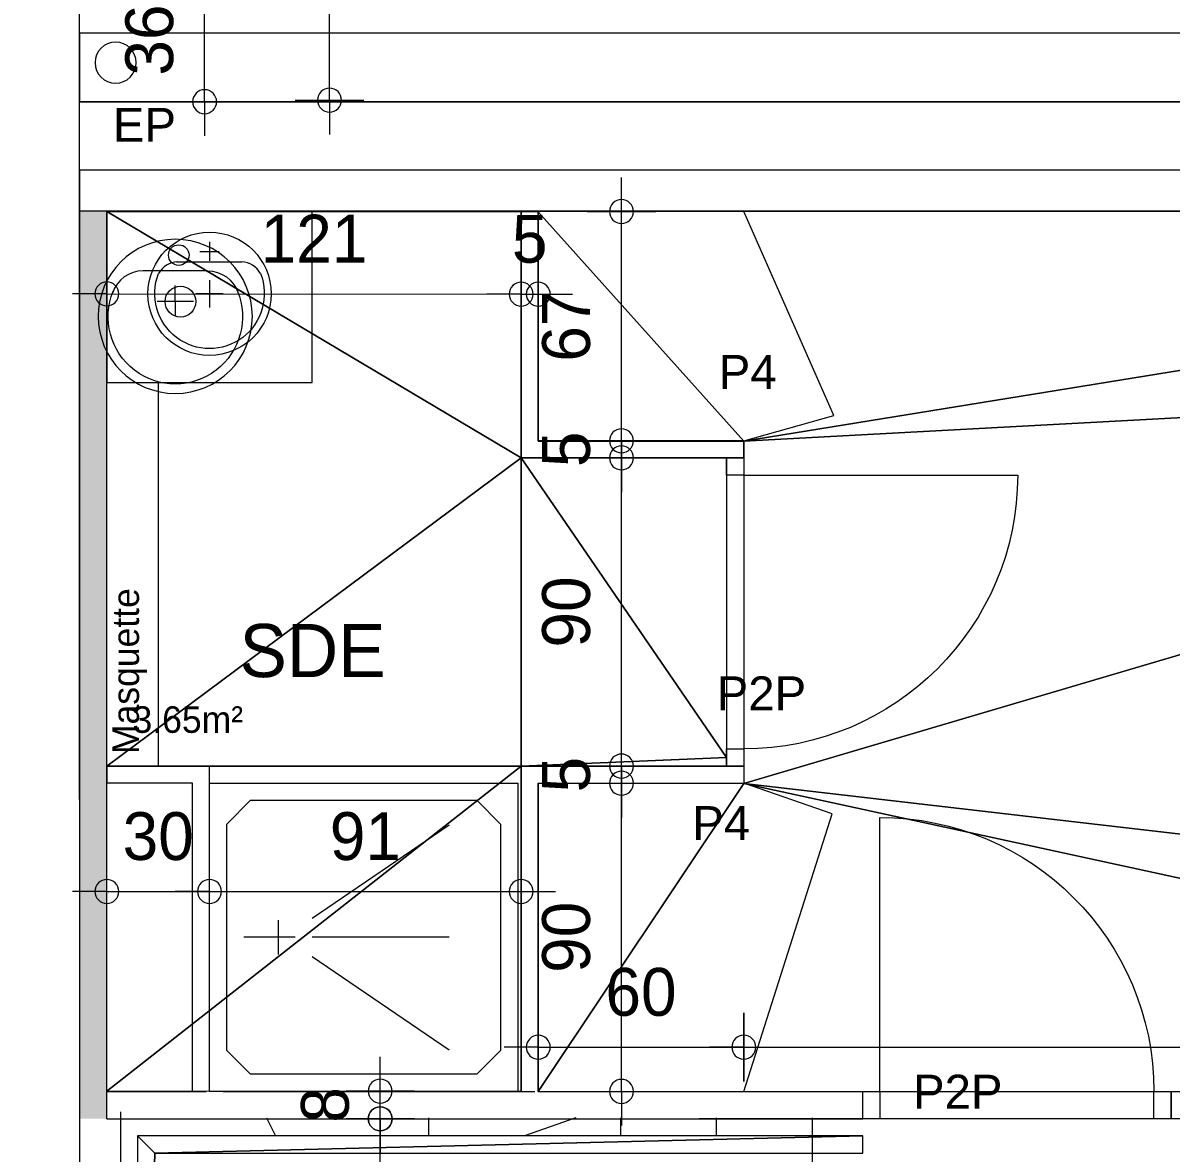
# Model space of a CAD drawing. Header units: metres. Extents: x -30.4 to 29.6, y -50.6 to 0.4.
# Drawn here: x 20.689 to 24.042, y -25.541 to -22.241 of the extents above; entities that cross this region are included whole.
import ezdxf
from ezdxf.enums import TextEntityAlignment as Align
from ezdxf.lldxf.tags import DXFTag

# ---------------------------------------------------------------- set-up
doc = ezdxf.new("R2010")
doc.units = ezdxf.units.M
doc.header["$MEASUREMENT"] = 0
for name, color, linetype in [('Calque commun', 7, 'Continuous'), ('Calque2', 7, 'Continuous'), ('Calque5', 7, 'Continuous'), ('Calque90', 7, 'Continuous'), ('Textes', 7, 'Continuous')]:
    doc.layers.add(name, color=color, linetype=linetype)
doc.styles.add('Arial4', font='arial.ttf', dxfattribs={"height": 0.098961})
doc.styles.add('Century Gothic', font='GOTHIC.TTF', dxfattribs={"height": 0.139636})
doc.styles.add('Century Gothic15', font='GOTHIC.TTF', dxfattribs={"height": 0.155151})
doc.styles.add('Century Gothic7', font='GOTHIC.TTF', dxfattribs={"height": 0.077575})
tags = doc.linetypes.add('HIDDEN2', pattern=[0.1875, 0.125, -0.0625]).pattern_tags.tags
tags[6:7] = [DXFTag(74, 4), DXFTag(75, 0), DXFTag(340, '0'), DXFTag(46, 1.0), DXFTag(50, 0.0), DXFTag(44, 0.0), DXFTag(45, 0.0)]
tags[4:5] = [DXFTag(74, 4), DXFTag(75, 0), DXFTag(340, '0'), DXFTag(46, 1.0), DXFTag(50, 0.0), DXFTag(44, 0.0), DXFTag(45, 0.0)]

# ---------------------------------------------------------------- blocks, each defined once
blk = doc.blocks.new('Block18106')
at = {"layer": 'Calque commun', "color": 7, "linetype": 'Continuous', "lineweight": 18}
blk.add_line((27.254, -22.4706), (20.854, -22.4706), dxfattribs=at)
at = {"layer": 'Calque commun', "color": 7, "linetype": 'Continuous', "lineweight": 9}
for p, q in [((20.854, -22.7907), (20.854, -22.4706)), ((27.054, -22.6706), (20.854, -22.6706)), ((26.934, -22.7907), (20.854, -22.7907))]:
    blk.add_line(p, q, dxfattribs=at)
blk = doc.blocks.new('Block18107')
at = {"layer": 'Calque commun', "color": 7, "linetype": 'Continuous', "lineweight": 18}
blk.add_line((20.654, -25.4207), (20.654, -31.4506), dxfattribs=at)
at = {"layer": 'Calque commun', "color": 7, "linetype": 'Continuous', "lineweight": 9}
for p, q in [((20.854, -25.4207), (20.854, -31.2507)), ((20.974, -25.4207), (20.974, -31.1306))]:
    blk.add_line(p, q, dxfattribs=at)
blk = doc.blocks.new('Block35143')
at = {"layer": 'Calque commun', "color": 7, "linetype": 'Continuous', "lineweight": 18}
for p, q in [((20.854, -21.5106), (20.854, -20.6106)), ((20.854, -24.5081), (20.854, -22.1106))]:
    blk.add_line(p, q, dxfattribs=at)
at = {"layer": 'Calque commun', "color": 7, "linetype": 'Continuous', "lineweight": 9}
for p, q in [((20.654, -21.5106), (20.654, -20.8106)), ((20.534, -21.5106), (20.534, -20.9307)), ((20.534, -24.5081), (20.534, -22.1106)), ((20.654, -24.5081), (20.654, -22.1106))]:
    blk.add_line(p, q, dxfattribs=at)
blk = doc.blocks.new('new151')
at = {"layer": 'Calque commun', "color": 5, "linetype": 'Continuous', "lineweight": 9}
blk.add_arc((0, 0), 0.5, 0, 359.9994, dxfattribs=at)
blk = doc.blocks.new('new152')
at = {"layer": 'Calque commun', "color": 5, "linetype": 'Continuous', "lineweight": 9}
blk.add_arc((0, 0), 0.5, 0, 359.9994, dxfattribs=at)
blk = doc.blocks.new('DimLine35688')
at = {"layer": 'Calque commun', "color": 5, "linetype": 'Continuous', "lineweight": 9}
for p, q in [((21.5845, -20.6106), (21.5845, -20.5106)), ((21.4845, -20.6106), (21.6845, -20.6106)), ((21.5845, -22.466), (21.5845, -20.6106)), ((21.4845, -22.466), (21.6845, -22.466)), ((21.5845, -22.466), (21.5845, -22.566))]:
    blk.add_line(p, q, dxfattribs=at)
at = {"layer": 'Calque commun', "color": 5, "linetype": 'Continuous', "lineweight": 9, "xscale": 0.07000000029802322, "yscale": 0.07000000029802322, "zscale": 0.07000000029802322, "rotation": 90}
for name, p in [('new152', (21.5845, -20.6106)), ('new151', (21.5845, -22.466))]:
    blk.add_blockref(name, p, dxfattribs=at)
at = {"layer": 'Calque commun', "color": 5, "linetype": 'Continuous', "lineweight": 9, "style": 'Century Gothic'}
blk.add_text('186', height=0.13964, rotation=90, dxfattribs=at).set_placement((21.5345, -21.5383), align=Align.BOTTOM_CENTER)
blk = doc.blocks.new('new243')
at = {"layer": 'Calque commun', "color": 5, "linetype": 'Continuous', "lineweight": 9}
blk.add_arc((0, 0), 0.5, 0, 359.9994, dxfattribs=at)
blk = doc.blocks.new('new244')
at = {"layer": 'Calque commun', "color": 5, "linetype": 'Continuous', "lineweight": 9}
blk.add_arc((0, 0), 0.5, 0, 359.9994, dxfattribs=at)
blk = doc.blocks.new('DimLine38795')
at = {"layer": 'Calque commun', "color": 5, "linetype": 'Continuous', "lineweight": 9}
for p, q in [((21.2196, -22.1106), (21.2196, -22.0106)), ((21.1196, -22.1106), (21.3196, -22.1106)), ((21.2196, -22.4706), (21.2196, -22.1106)), ((21.1196, -22.4706), (21.3196, -22.4706)), ((21.2196, -22.4706), (21.2196, -22.5707))]:
    blk.add_line(p, q, dxfattribs=at)
at = {"layer": 'Calque commun', "color": 5, "linetype": 'Continuous', "lineweight": 9, "xscale": 0.07000000029802322, "yscale": 0.07000000029802322, "zscale": 0.07000000029802322, "rotation": 90}
for name, p in [('new244', (21.2196, -22.1106)), ('new243', (21.2196, -22.4706))]:
    blk.add_blockref(name, p, dxfattribs=at)
at = {"layer": 'Calque commun', "color": 5, "linetype": 'Continuous', "lineweight": 9, "style": 'Century Gothic'}
blk.add_text('36', height=0.13964, rotation=90, dxfattribs=at).set_placement((21.1696, -22.2906), align=Align.BOTTOM_CENTER)
blk = doc.blocks.new('@PRES_1_$$_1-103')
at = {"layer": 'Calque commun', "color": 5, "linetype": 'Continuous', "lineweight": 9}
blk.add_line((0.05, 0.05), (0.05, 0.85), dxfattribs=at)
at = {"layer": 'Calque commun', "color": 5, "linetype": 'Continuous', "lineweight": 9, "extrusion": (0, 0, -1)}
blk.add_arc((-0.05, 0.05), 0.8, 90, 180, dxfattribs=at)
at = {"layer": 'Calque commun', "color": 5, "linetype": 'Continuous', "lineweight": 9}
mesh = blk.add_polyface(dxfattribs=at)
corners = [(0, 0), (0, 0.05), (0.05, 0.05), (0.05, 0)]
mesh.append_faces([[corners[k] for k in face] for face in [(0, 1, 2, 3)]], dxfattribs={"color": 5})
mesh = blk.add_polyface(dxfattribs=at)
corners = [(0.85, 0), (0.85, 0.05), (0.9, 0.05), (0.9, 0)]
mesh.append_faces([[corners[k] for k in face] for face in [(0, 1, 2, 3)]], dxfattribs={"color": 5})
blk = doc.blocks.new('@PRES_1_$$_1-104')
at = {"layer": 'Calque commun', "color": 0, "linetype": 'ByBlock', "lineweight": -2}
blk.add_line((0, 0), (0, 0.05), dxfattribs=at)
blk = doc.blocks.new('@PRES_1_$$_1-105')
at = {"layer": 'Calque commun', "color": 0, "linetype": 'ByBlock', "lineweight": -2}
blk.add_line((0, 0), (0, 0.05), dxfattribs=at)
blk = doc.blocks.new('INTER_2D_COMB35')
at = {"layer": 'Calque commun', "color": 0, "linetype": 'ByBlock', "lineweight": -2}
blk.add_blockref('@PRES_1_$$_1-103', (0, 0), dxfattribs=at)
at = {"layer": 'Calque commun', "color": 15, "linetype": 'Continuous', "lineweight": 18}
blk.add_blockref('@PRES_1_$$_1-104', (0, 0), dxfattribs=at)
at = {"layer": 'Calque commun', "color": 15, "linetype": 'Continuous', "lineweight": 18, "extrusion": (0, 0, -1), "xscale": -1, "yscale": -1, "zscale": -1, "rotation": -180}
blk.add_blockref('@PRES_1_$$_1-105', (-0.9, 0), dxfattribs=at)
blk = doc.blocks.new('PLACED_COMB35')
at = {"layer": 'Calque commun', "color": 0, "linetype": 'ByBlock', "lineweight": -2}
blk.add_blockref('INTER_2D_COMB35', (0, 0), dxfattribs=at)
blk = doc.blocks.new('xmodule1pcentniv1 13-11')
at = {"layer": 'Calque commun', "color": 5, "linetype": 'Continuous', "lineweight": 9}
blk.add_arc((0, 0), 0.5, 0, 359.9994, dxfattribs=at)
blk = doc.blocks.new('xmodule1pcentniv1 13-12')
at = {"layer": 'Calque commun', "color": 5, "linetype": 'Continuous', "lineweight": 9}
blk.add_arc((0, 0), 0.5, 0, 359.9994, dxfattribs=at)
blk = doc.blocks.new('DimLine54947-2')
at = {"layer": 'Calque commun', "color": 5, "linetype": 'Continuous', "lineweight": 9}
for p, q in [((37.9697, -20.396), (37.9697, -20.296)), ((38.0697, -20.396), (37.8697, -20.396)), ((37.9697, -20.4767), (37.9697, -20.396)), ((38.0697, -20.4767), (37.8697, -20.4767)), ((37.9697, -20.4767), (37.9697, -20.5767))]:
    blk.add_line(p, q, dxfattribs=at)
at = {"layer": 'Calque commun', "color": 5, "linetype": 'Continuous', "lineweight": 9, "xscale": 0.07000000029802322, "yscale": 0.07000000029802322, "zscale": 0.07000000029802322, "rotation": 90}
for name, p in [('xmodule1pcentniv1 13-12', (37.9697, -20.396)), ('xmodule1pcentniv1 13-11', (37.9697, -20.4767))]:
    blk.add_blockref(name, p, dxfattribs=at)
at = {"layer": 'Calque commun', "color": 5, "linetype": 'Continuous', "lineweight": 9, "style": 'Century Gothic'}
blk.add_text('8', height=0.1396, rotation=90, dxfattribs=at).set_placement((37.9197, -20.4363), align=Align.BOTTOM_CENTER)
blk = doc.blocks.new('xmodule1pcentniv1 13-43')
at = {"layer": 'Calque commun', "color": 5, "linetype": 'Continuous', "lineweight": 9}
blk.add_arc((0, 0), 0.5, 0, 359.9994, dxfattribs=at)
blk = doc.blocks.new('xmodule1pcentniv1 13-44')
at = {"layer": 'Calque commun', "color": 5, "linetype": 'Continuous', "lineweight": 9}
blk.add_arc((0, 0), 0.5, 0, 359.9994, dxfattribs=at)
blk = doc.blocks.new('DimLine55107-2')
at = {"layer": 'Calque commun', "color": 5, "linetype": 'Continuous', "lineweight": 9}
for p, q in [((38.674, -19.4967), (38.674, -19.3967)), ((38.574, -19.4967), (38.774, -19.4967)), ((38.674, -20.3967), (38.674, -19.4967)), ((38.574, -20.3967), (38.774, -20.3967)), ((38.674, -20.3967), (38.674, -20.4967))]:
    blk.add_line(p, q, dxfattribs=at)
at = {"layer": 'Calque commun', "color": 5, "linetype": 'Continuous', "lineweight": 9, "xscale": 0.07000000029802322, "yscale": 0.07000000029802322, "zscale": 0.07000000029802322, "rotation": 90}
for name, p in [('xmodule1pcentniv1 13-44', (38.674, -19.4967)), ('xmodule1pcentniv1 13-43', (38.674, -20.3967))]:
    blk.add_blockref(name, p, dxfattribs=at)
at = {"layer": 'Calque commun', "color": 5, "linetype": 'Continuous', "lineweight": 9, "style": 'Century Gothic'}
blk.add_text('90', height=0.13964, rotation=90, dxfattribs=at).set_placement((38.624, -19.9467), align=Align.BOTTOM_CENTER)
blk = doc.blocks.new('xmodule1pcentniv1 13-45')
at = {"layer": 'Calque commun', "color": 5, "linetype": 'Continuous', "lineweight": 9}
blk.add_arc((0, 0), 0.5, 0, 359.9994, dxfattribs=at)
blk = doc.blocks.new('xmodule1pcentniv1 13-46')
at = {"layer": 'Calque commun', "color": 5, "linetype": 'Continuous', "lineweight": 9}
blk.add_arc((0, 0), 0.5, 0, 359.9994, dxfattribs=at)
blk = doc.blocks.new('DimLine55115-2')
at = {"layer": 'Calque commun', "color": 5, "linetype": 'Continuous', "lineweight": 9}
for p, q in [((38.674, -19.4467), (38.674, -19.3467)), ((38.574, -19.4467), (38.774, -19.4467)), ((38.674, -19.4967), (38.674, -19.4467)), ((38.574, -19.4967), (38.774, -19.4967)), ((38.674, -19.4967), (38.674, -19.5967))]:
    blk.add_line(p, q, dxfattribs=at)
at = {"layer": 'Calque commun', "color": 5, "linetype": 'Continuous', "lineweight": 9, "xscale": 0.07000000029802322, "yscale": 0.07000000029802322, "zscale": 0.07000000029802322, "rotation": 90}
for name, p in [('xmodule1pcentniv1 13-46', (38.674, -19.4467)), ('xmodule1pcentniv1 13-45', (38.674, -19.4967))]:
    blk.add_blockref(name, p, dxfattribs=at)
at = {"layer": 'Calque commun', "color": 5, "linetype": 'Continuous', "lineweight": 9, "style": 'Century Gothic'}
blk.add_text('5', height=0.1396, rotation=90, dxfattribs=at).set_placement((38.624, -19.4717), align=Align.BOTTOM_CENTER)
blk = doc.blocks.new('xmodule1pcentniv1 13-47')
at = {"layer": 'Calque commun', "color": 5, "linetype": 'Continuous', "lineweight": 9}
blk.add_arc((0, 0), 0.5, 0, 359.9994, dxfattribs=at)
blk = doc.blocks.new('xmodule1pcentniv1 13-48')
at = {"layer": 'Calque commun', "color": 5, "linetype": 'Continuous', "lineweight": 9}
blk.add_arc((0, 0), 0.5, 0, 359.9994, dxfattribs=at)
blk = doc.blocks.new('DimLine55123-2')
at = {"layer": 'Calque commun', "color": 5, "linetype": 'Continuous', "lineweight": 9}
for p, q in [((38.674, -18.5467), (38.674, -18.4467)), ((38.574, -18.5467), (38.774, -18.5467)), ((38.674, -19.4467), (38.674, -18.5467)), ((38.574, -19.4467), (38.774, -19.4467)), ((38.674, -19.4467), (38.674, -19.5467))]:
    blk.add_line(p, q, dxfattribs=at)
at = {"layer": 'Calque commun', "color": 5, "linetype": 'Continuous', "lineweight": 9, "xscale": 0.07000000029802322, "yscale": 0.07000000029802322, "zscale": 0.07000000029802322, "rotation": 90}
for name, p in [('xmodule1pcentniv1 13-48', (38.674, -18.5467)), ('xmodule1pcentniv1 13-47', (38.674, -19.4467))]:
    blk.add_blockref(name, p, dxfattribs=at)
at = {"layer": 'Calque commun', "color": 5, "linetype": 'Continuous', "lineweight": 9, "style": 'Century Gothic'}
blk.add_text('90', height=0.13964, rotation=90, dxfattribs=at).set_placement((38.624, -18.9967), align=Align.BOTTOM_CENTER)
blk = doc.blocks.new('xmodule1pcentniv1 13-49')
at = {"layer": 'Calque commun', "color": 5, "linetype": 'Continuous', "lineweight": 9}
blk.add_arc((0, 0), 0.5, 0, 359.9994, dxfattribs=at)
blk = doc.blocks.new('xmodule1pcentniv1 13-50')
at = {"layer": 'Calque commun', "color": 5, "linetype": 'Continuous', "lineweight": 9}
blk.add_arc((0, 0), 0.5, 0, 359.9994, dxfattribs=at)
blk = doc.blocks.new('DimLine55131-2')
at = {"layer": 'Calque commun', "color": 5, "linetype": 'Continuous', "lineweight": 9}
for p, q in [((38.674, -18.4967), (38.674, -18.3967)), ((38.574, -18.4967), (38.774, -18.4967)), ((38.674, -18.5467), (38.674, -18.4967)), ((38.574, -18.5467), (38.774, -18.5467)), ((38.674, -18.5467), (38.674, -18.6467))]:
    blk.add_line(p, q, dxfattribs=at)
at = {"layer": 'Calque commun', "color": 5, "linetype": 'Continuous', "lineweight": 9, "xscale": 0.07000000029802322, "yscale": 0.07000000029802322, "zscale": 0.07000000029802322, "rotation": 90}
for name, p in [('xmodule1pcentniv1 13-50', (38.674, -18.4967)), ('xmodule1pcentniv1 13-49', (38.674, -18.5467))]:
    blk.add_blockref(name, p, dxfattribs=at)
at = {"layer": 'Calque commun', "color": 5, "linetype": 'Continuous', "lineweight": 9, "style": 'Century Gothic'}
blk.add_text('5', height=0.1396, rotation=90, dxfattribs=at).set_placement((38.624, -18.5217), align=Align.BOTTOM_CENTER)
blk = doc.blocks.new('xmodule1pcentniv1 13-51')
at = {"layer": 'Calque commun', "color": 5, "linetype": 'Continuous', "lineweight": 9}
blk.add_arc((0, 0), 0.5, 0, 359.9994, dxfattribs=at)
blk = doc.blocks.new('xmodule1pcentniv1 13-52')
at = {"layer": 'Calque commun', "color": 5, "linetype": 'Continuous', "lineweight": 9}
blk.add_arc((0, 0), 0.5, 0, 359.9994, dxfattribs=at)
blk = doc.blocks.new('DimLine55139-2')
at = {"layer": 'Calque commun', "color": 5, "linetype": 'Continuous', "lineweight": 9}
for p, q in [((38.674, -17.8274), (38.674, -17.7274)), ((38.574, -17.8274), (38.774, -17.8274)), ((38.674, -18.4967), (38.674, -17.8274)), ((38.574, -18.4967), (38.774, -18.4967)), ((38.674, -18.4967), (38.674, -18.5967))]:
    blk.add_line(p, q, dxfattribs=at)
at = {"layer": 'Calque commun', "color": 5, "linetype": 'Continuous', "lineweight": 9, "xscale": 0.07000000029802322, "yscale": 0.07000000029802322, "zscale": 0.07000000029802322, "rotation": 90}
for name, p in [('xmodule1pcentniv1 13-52', (38.674, -17.8274)), ('xmodule1pcentniv1 13-51', (38.674, -18.4967))]:
    blk.add_blockref(name, p, dxfattribs=at)
at = {"layer": 'Calque commun', "color": 5, "linetype": 'Continuous', "lineweight": 9, "style": 'Century Gothic'}
blk.add_text('67', height=0.13964, rotation=90, dxfattribs=at).set_placement((38.624, -18.162), align=Align.BOTTOM_CENTER)
blk = doc.blocks.new('xmodule1pcentniv1 13-61')
at = {"layer": 'Calque commun', "color": 5, "linetype": 'Continuous', "lineweight": 9}
blk.add_arc((0, 0), 0.5, 0, 359.9994, dxfattribs=at)
blk = doc.blocks.new('xmodule1pcentniv1 13-62')
at = {"layer": 'Calque commun', "color": 5, "linetype": 'Continuous', "lineweight": 9}
blk.add_arc((0, 0), 0.5, 0, 359.9994, dxfattribs=at)
blk = doc.blocks.new('DimLine55211-2')
at = {"layer": 'Calque commun', "color": 5, "linetype": 'Continuous', "lineweight": 9}
for p, q in [((38.4312, -20.1678), (38.4312, -20.3678)), ((39.0312, -20.3678), (39.0312, -20.1678)), ((38.4312, -20.2678), (38.3312, -20.2678)), ((38.4312, -20.2678), (39.0312, -20.2678)), ((39.0312, -20.2678), (39.1312, -20.2678))]:
    blk.add_line(p, q, dxfattribs=at)
at = {"layer": 'Calque commun', "color": 5, "linetype": 'Continuous', "lineweight": 9, "xscale": 0.07000000029802322, "yscale": 0.07000000029802322, "zscale": 0.07000000029802322}
for name, p in [('xmodule1pcentniv1 13-61', (38.4312, -20.2678)), ('xmodule1pcentniv1 13-62', (39.0312, -20.2678))]:
    blk.add_blockref(name, p, dxfattribs=at)
at = {"layer": 'Calque commun', "color": 5, "linetype": 'Continuous', "lineweight": 9, "style": 'Century Gothic'}
blk.add_text('60', height=0.13964, dxfattribs=at).set_placement((38.7312, -20.2178), align=Align.BOTTOM_CENTER)
blk = doc.blocks.new('xmodule1pcentniv1 13-63')
at = {"layer": 'Calque commun', "color": 5, "linetype": 'Continuous', "lineweight": 9}
blk.add_arc((0, 0), 0.5, 0, 359.9994, dxfattribs=at)
blk = doc.blocks.new('xmodule1pcentniv1 13-64')
at = {"layer": 'Calque commun', "color": 5, "linetype": 'Continuous', "lineweight": 9}
blk.add_arc((0, 0), 0.5, 0, 359.9994, dxfattribs=at)
blk = doc.blocks.new('DimLine55219-2')
at = {"layer": 'Calque commun', "color": 5, "linetype": 'Continuous', "lineweight": 9}
for p, q in [((38.3812, -17.9685), (38.3812, -18.1685)), ((38.4312, -18.1685), (38.4312, -17.9685)), ((38.3812, -18.0685), (38.2812, -18.0685)), ((38.3812, -18.0685), (38.4312, -18.0685)), ((38.4312, -18.0685), (38.5312, -18.0685))]:
    blk.add_line(p, q, dxfattribs=at)
at = {"layer": 'Calque commun', "color": 5, "linetype": 'Continuous', "lineweight": 9, "xscale": 0.07000000029802322, "yscale": 0.07000000029802322, "zscale": 0.07000000029802322}
for name, p in [('xmodule1pcentniv1 13-63', (38.3812, -18.0685)), ('xmodule1pcentniv1 13-64', (38.4312, -18.0685))]:
    blk.add_blockref(name, p, dxfattribs=at)
at = {"layer": 'Calque commun', "color": 5, "linetype": 'Continuous', "lineweight": 9, "style": 'Century Gothic'}
blk.add_text('5', height=0.1396, dxfattribs=at).set_placement((38.4062, -18.0185), align=Align.BOTTOM_CENTER)
blk = doc.blocks.new('xmodule1pcentniv1 13-65')
at = {"layer": 'Calque commun', "color": 5, "linetype": 'Continuous', "lineweight": 9}
blk.add_arc((0, 0), 0.5, 0, 359.9994, dxfattribs=at)
blk = doc.blocks.new('xmodule1pcentniv1 13-66')
at = {"layer": 'Calque commun', "color": 5, "linetype": 'Continuous', "lineweight": 9}
blk.add_arc((0, 0), 0.5, 0, 359.9994, dxfattribs=at)
blk = doc.blocks.new('DimLine55227-2')
at = {"layer": 'Calque commun', "color": 5, "linetype": 'Continuous', "lineweight": 9}
for p, q in [((37.1712, -17.9678), (37.1711, -18.1678)), ((38.3812, -17.9685), (38.3811, -18.1685)), ((37.1712, -18.0678), (37.0712, -18.0677)), ((37.1712, -18.0678), (38.3812, -18.0685)), ((38.3812, -18.0685), (38.4812, -18.0685))]:
    blk.add_line(p, q, dxfattribs=at)
at = {"layer": 'Calque commun', "color": 5, "linetype": 'Continuous', "lineweight": 9, "xscale": 0.06999999717234262, "yscale": 0.06999999717234262, "zscale": 0.07000000029802322, "rotation": -0.03323364264434953}
for name, p in [('xmodule1pcentniv1 13-65', (37.1712, -18.0678)), ('xmodule1pcentniv1 13-66', (38.3812, -18.0685))]:
    blk.add_blockref(name, p, dxfattribs=at)
at = {"layer": 'Calque commun', "color": 5, "linetype": 'Continuous', "lineweight": 9, "style": 'Century Gothic'}
blk.add_text('121', height=0.13964, rotation=359.9668, dxfattribs=at).set_placement((37.7762, -18.0181), align=Align.BOTTOM_CENTER)
blk = doc.blocks.new('vasque1')
at = {"layer": 'Calque2', "color": 6, "linetype": 'Continuous', "lineweight": 9}
for p, q in [((-0.094, -0.092), (0.094, -0.092)), ((0, -0.182), (0, -0.135)), ((-0.0533, -0.182), (0.0533, -0.182)), ((0, -0.182), (0, -0.224))]:
    blk.add_line(p, q, dxfattribs=at)
at = {"layer": 'Calque2', "color": 6, "linetype": 'Continuous', "lineweight": 9, "flags": 128}
for points in [[(0, -0.45, -1), (0, 0)], [(0, 0, -1), (0, -0.45)], [(0.02, -0.046, 1), (-0.04, -0.046, 1), (0.02, -0.046)], [(-0.094, -0.092, 0.324927), (-0.1834, -0.157)], [(0.094, -0.092, -0.324927), (0.1834, -0.157)], [(-0.1814, -0.1514, 1.494518), (0.1814, -0.1514)], [(0.03, -0.182, 1), (-0.06, -0.182, 1), (0.03, -0.182)]]:
    blk.add_lwpolyline(points, format="xyb", dxfattribs=at)
blk = doc.blocks.new('vasqu450')
at = {"layer": 'Calque commun', "color": 6, "linetype": 'Continuous', "lineweight": 9}
blk.add_line((0.1207, 0.1168), (-0.1173, 0.117), dxfattribs=at)
for radius, start, end in [(0.225, 360, 359.9994), (0.2, 158.4, 21.6)]:
    blk.add_arc((0, 0), radius, start, end, dxfattribs=at)
at = {"layer": 'Calque commun', "color": 6, "linetype": 'Continuous', "lineweight": 9, "extrusion": (0, 0, -1)}
for centre, start, end in [((0.112, 0.0327), 28.9734, 86.4066), ((-0.112, 0.0327), 93.5934, 151.0266)]:
    blk.add_arc(centre, 0.0845, start, end, dxfattribs=at)
at = {"layer": 'Calque90', "color": 6, "linetype": 'Continuous', "lineweight": 9}
for p, q in [((0, 0.19), (0, 0.12)), ((0.035, 0.155), (-0.035, 0.155)), ((0, 0.05), (0, -0.05)), ((-0.05, 0), (0.05, 0))]:
    blk.add_line(p, q, dxfattribs=at)
blk = doc.blocks.new('meuble vasque 60x50')
at = {"layer": 'Calque commun', "color": 0, "linetype": 'ByBlock', "lineweight": -2, "xscale": 0.800000011920929, "yscale": 0.800000011920929, "zscale": 0.800000011920929}
blk.add_blockref('vasqu450', (0.2994, -0.241), dxfattribs=at)
at = {"layer": 'Calque commun', "color": 0, "linetype": 'ByBlock', "lineweight": -2}
blk.add_blockref('vasque1', (0.3994, -0.0819), dxfattribs=at)
at = {"layer": 'Calque commun', "color": 6, "linetype": 'Continuous', "lineweight": 9}
mesh = blk.add_polyface(dxfattribs=at)
corners = [(-0.0006, -0.0002), (0.5994, -0.0002), (0.5994, -0.5002), (-0.0006, -0.5002)]
mesh.append_faces([[corners[k] for k in face] for face in [(0, 1, 2, 3)]], dxfattribs={"color": 6})
blk = doc.blocks.new('douche90-4')
at = {"layer": 'Calque90', "color": 6, "linetype": 'Continuous', "lineweight": 9}
for p, q in [((0, 0, -10), (0, 0.9, -10)), ((0, 0.9, -10), (0.9, 0.9, -10)), ((0.9, 0.9, -10), (0.9, 0, -10)), ((0.05, 0.7803, -10), (0.1197, 0.85, -10)), ((0.1197, 0.85, -10), (0.7803, 0.85, -10)), ((0.7803, 0.85, -10), (0.85, 0.7803, -10)), ((0.05, 0.1197, -10), (0.05, 0.7803, -10)), ((0.3, 0.5058, -10), (0.7, 0.7788, -10)), ((0.85, 0.7803, -10), (0.85, 0.1197, -10)), ((0.2, 0.5, -10), (0.2, 0.4, -10)), ((0.25, 0.45, -10), (0.1, 0.45, -10)), ((0.7, 0.45, -10), (0.3, 0.45, -10)), ((0.3, 0.3942, -10), (0.7, 0.1212, -10)), ((0.1197, 0.05, -10), (0.05, 0.1197, -10)), ((0.85, 0.1197, -10), (0.7803, 0.05, -10)), ((0.7803, 0.05, -10), (0.1197, 0.05, -10)), ((0.9, 0, -10), (0, 0, -10))]:
    blk.add_line(p, q, dxfattribs=at)
blk = doc.blocks.new('xmodule1pcentniv1 13-85')
at = {"layer": 'Calque commun', "color": 5, "linetype": 'Continuous', "lineweight": 9}
blk.add_arc((0, 0), 0.5, 0, 359.9994, dxfattribs=at)
blk = doc.blocks.new('xmodule1pcentniv1 13-86')
at = {"layer": 'Calque commun', "color": 5, "linetype": 'Continuous', "lineweight": 9}
blk.add_arc((0, 0), 0.5, 0, 359.9994, dxfattribs=at)
blk = doc.blocks.new('DimLine60721-2')
at = {"layer": 'Calque commun', "color": 5, "linetype": 'Continuous', "lineweight": 9}
for p, q in [((37.9697, -20.4767), (37.9697, -20.3767)), ((37.8697, -20.4767), (38.0697, -20.4767)), ((37.9697, -22.357), (37.9697, -20.4767)), ((37.8697, -22.357), (38.0697, -22.357)), ((37.9697, -22.357), (37.9697, -22.457))]:
    blk.add_line(p, q, dxfattribs=at)
at = {"layer": 'Calque commun', "color": 5, "linetype": 'Continuous', "lineweight": 9, "extrusion": (0, 0, -1), "xscale": -0.07000000029802322, "yscale": -0.07000000029802322, "zscale": -0.07000000029802322, "rotation": -90.00000000000001}
for name, p in [('xmodule1pcentniv1 13-86', (-37.9697, -20.4767)), ('xmodule1pcentniv1 13-85', (-37.9697, -22.357))]:
    blk.add_blockref(name, p, dxfattribs=at)
at = {"layer": 'Calque commun', "color": 5, "linetype": 'Continuous', "lineweight": 9, "style": 'Century Gothic'}
blk.add_text('188', height=0.13964, rotation=90, dxfattribs=at).set_placement((37.9197, -21.4168), align=Align.BOTTOM_CENTER)
blk = doc.blocks.new('@PRES_1_$$_1-109')
at = {"layer": 'Calque commun', "color": 5, "linetype": 'Continuous', "lineweight": 9}
blk.add_line((0.05, 0.08), (0.05, 0.88), dxfattribs=at)
at = {"layer": 'Calque commun', "color": 5, "linetype": 'Continuous', "lineweight": 9, "extrusion": (0, 0, -1)}
blk.add_arc((-0.05, 0.08), 0.8, 90, 180, dxfattribs=at)
at = {"layer": 'Calque commun', "color": 5, "linetype": 'Continuous', "lineweight": 9}
mesh = blk.add_polyface(dxfattribs=at)
corners = [(0, 0), (0, 0.08), (0.05, 0.08), (0.05, 0)]
mesh.append_faces([[corners[k] for k in face] for face in [(0, 1, 2, 3)]], dxfattribs={"color": 5})
mesh = blk.add_polyface(dxfattribs=at)
corners = [(0.85, 0), (0.85, 0.08), (0.9, 0.08), (0.9, 0)]
mesh.append_faces([[corners[k] for k in face] for face in [(0, 1, 2, 3)]], dxfattribs={"color": 5})
blk = doc.blocks.new('@PRES_1_$$_1-110')
at = {"layer": 'Calque commun', "color": 7, "linetype": 'Continuous', "lineweight": 9}
blk.add_line((0, 0), (0, 0.08), dxfattribs=at)
blk = doc.blocks.new('@PRES_1_$$_1-111')
at = {"layer": 'Calque commun', "color": 7, "linetype": 'Continuous', "lineweight": 9}
blk.add_line((0, 0), (0, 0.08), dxfattribs=at)
blk = doc.blocks.new('INTER_2D_COMB37')
at = {"layer": 'Calque5', "color": 0, "linetype": 'ByBlock', "lineweight": -2}
for name in ['@PRES_1_$$_1-109', '@PRES_1_$$_1-110']:
    blk.add_blockref(name, (0, 0), dxfattribs=at)
at = {"layer": 'Calque5', "color": 0, "linetype": 'ByBlock', "lineweight": -2, "extrusion": (0, 0, -1), "xscale": -1, "yscale": -1, "zscale": -1, "rotation": -180}
blk.add_blockref('@PRES_1_$$_1-111', (-0.9, 0), dxfattribs=at)
blk = doc.blocks.new('PLACED_COMB37')
at = {"layer": 'Calque5', "color": 0, "linetype": 'ByBlock', "lineweight": -2}
blk.add_blockref('INTER_2D_COMB37', (0, 0), dxfattribs=at)
blk = doc.blocks.new('xmodule1pcentniv1 13-87')
at = {"layer": 'Calque commun', "color": 5, "linetype": 'Continuous', "lineweight": 9}
blk.add_arc((0, 0), 0.5, 0, 359.9994, dxfattribs=at)
blk = doc.blocks.new('xmodule1pcentniv1 13-88')
at = {"layer": 'Calque commun', "color": 5, "linetype": 'Continuous', "lineweight": 9}
blk.add_arc((0, 0), 0.5, 0, 359.9994, dxfattribs=at)
blk = doc.blocks.new('DimLine60762-2')
at = {"layer": 'Calque commun', "color": 5, "linetype": 'Continuous', "lineweight": 9}
for p, q in [((37.1712, -19.9129), (37.1712, -19.7129)), ((37.4712, -19.9129), (37.4712, -19.7129)), ((37.1712, -19.8129), (37.0712, -19.8129)), ((37.1712, -19.8129), (37.4712, -19.8129)), ((37.4712, -19.8129), (37.5712, -19.8129))]:
    blk.add_line(p, q, dxfattribs=at)
at = {"layer": 'Calque commun', "color": 5, "linetype": 'Continuous', "lineweight": 9, "xscale": 0.07000000029802322, "yscale": 0.07000000029802322, "zscale": 0.07000000029802322}
for name, p in [('xmodule1pcentniv1 13-87', (37.1712, -19.8129)), ('xmodule1pcentniv1 13-88', (37.4712, -19.8129))]:
    blk.add_blockref(name, p, dxfattribs=at)
at = {"layer": 'Calque commun', "color": 5, "linetype": 'Continuous', "lineweight": 9, "style": 'Century Gothic'}
blk.add_text('30', height=0.13964, dxfattribs=at).set_placement((37.3212, -19.7629), align=Align.BOTTOM_CENTER)
blk = doc.blocks.new('xmodule1pcentniv1 13-89')
at = {"layer": 'Calque commun', "color": 5, "linetype": 'Continuous', "lineweight": 9}
blk.add_arc((0, 0), 0.5, 0, 359.9994, dxfattribs=at)
blk = doc.blocks.new('xmodule1pcentniv1 13-90')
at = {"layer": 'Calque commun', "color": 5, "linetype": 'Continuous', "lineweight": 9}
blk.add_arc((0, 0), 0.5, 0, 359.9994, dxfattribs=at)
blk = doc.blocks.new('DimLine60770-2')
at = {"layer": 'Calque commun', "color": 5, "linetype": 'Continuous', "lineweight": 9}
for p, q in [((37.4712, -19.9129), (37.4712, -19.7129)), ((38.3812, -19.9129), (38.3812, -19.7129)), ((37.4712, -19.8129), (37.3712, -19.8129)), ((37.4712, -19.8129), (38.3812, -19.8129)), ((38.3812, -19.8129), (38.4812, -19.8129))]:
    blk.add_line(p, q, dxfattribs=at)
at = {"layer": 'Calque commun', "color": 5, "linetype": 'Continuous', "lineweight": 9, "xscale": 0.07000000029802322, "yscale": 0.07000000029802322, "zscale": 0.07000000029802322}
for name, p in [('xmodule1pcentniv1 13-89', (37.4712, -19.8129)), ('xmodule1pcentniv1 13-90', (38.3812, -19.8129))]:
    blk.add_blockref(name, p, dxfattribs=at)
at = {"layer": 'Calque commun', "color": 5, "linetype": 'Continuous', "lineweight": 9, "style": 'Century Gothic'}
blk.add_text('91', height=0.13964, dxfattribs=at).set_placement((37.9262, -19.7629), align=Align.BOTTOM_CENTER)
blk = doc.blocks.new('xmodule1pcentniv1 13-97')
at = {"layer": 'Calque commun', "color": 5, "linetype": 'Continuous', "lineweight": 9}
blk.add_arc((0, 0), 0.5, 0, 359.9994, dxfattribs=at)
blk = doc.blocks.new('DimLine61156')
at = {"layer": 'Calque commun', "color": 5, "linetype": 'Continuous', "lineweight": 9}
for p, q in [((39.0312, -20.1678), (39.0312, -20.3678)), ((39.0312, -20.2678), (38.9312, -20.2678)), ((39.0312, -20.2678), (43.1711, -20.2678))]:
    blk.add_line(p, q, dxfattribs=at)
at = {"layer": 'Calque commun', "color": 5, "linetype": 'Continuous', "lineweight": 9, "xscale": 0.07000000029802322, "yscale": 0.07000000029802322, "zscale": 0.07000000029802322}
blk.add_blockref('xmodule1pcentniv1 13-97', (39.0312, -20.2678), dxfattribs=at)
blk = doc.blocks.new('xmodule1pcentniv1 13-99')
at = {"layer": 'Calque commun', "color": 15, "linetype": 'Continuous', "lineweight": 18}
for p, q in [((38.3812, -18.5467), (38.3812, -17.8274)), ((38.3812, -17.8274), (38.4312, -17.8274)), ((38.4312, -18.4967), (38.4312, -17.8274)), ((39.0312, -18.4967), (38.4312, -18.4967)), ((39.0312, -18.5467), (39.0312, -18.4967)), ((39.0312, -18.5467), (38.3812, -18.5467)), ((39.0312, -18.5467), (38.9812, -18.5467)), ((38.9812, -18.5467), (38.9812, -18.5467)), ((39.0312, -18.5467), (39.0312, -18.5467)), ((37.4712, -19.4467), (37.1712, -19.4467)), ((37.1712, -19.4467), (37.1712, -19.4967)), ((37.4712, -20.3967), (37.4712, -19.4467)), ((38.3812, -20.3967), (38.3812, -19.4467)), ((38.3812, -19.4467), (39.0312, -19.4467)), ((39.0312, -19.4467), (38.9812, -19.4467)), ((38.9812, -19.4467), (38.9812, -19.4467)), ((39.0312, -19.4467), (39.0312, -19.4967)), ((39.0312, -19.4467), (39.0312, -19.4467)), ((37.4212, -19.4967), (37.1712, -19.4967)), ((37.4212, -20.3967), (37.4212, -19.4967)), ((38.4312, -20.3967), (38.4312, -19.4967)), ((38.4312, -19.4967), (39.0312, -19.4967))]:
    blk.add_line(p, q, dxfattribs=at)
at = {"layer": 'Calque commun', "color": 7, "linetype": 'Continuous', "lineweight": 9}
for p, q in [((39.2943, -18.4225), (39.0312, -17.8274)), ((37.3212, -18.3267), (37.3212, -19.4467)), ((39.0312, -18.4967), (39.2943, -18.4225)), ((37.1712, -19.4467), (37.1712, -19.4467)), ((39.289, -19.586), (39.0312, -19.4967)), ((39.0312, -20.3967), (39.289, -19.586)), ((37.6374, -20.4744), (37.6636, -20.527)), ((38.1111, -20.527), (38.1111, -20.4744)), ((38.5411, -20.4744), (38.3911, -20.527)), ((38.6711, -20.4744), (38.6711, -20.527)), ((39.2312, -20.4767), (38.9011, -20.4767)), ((38.9511, -20.4744), (38.9511, -20.527)), ((39.1811, -20.4767), (39.2312, -20.4767)), ((39.2311, -20.4744), (39.2311, -20.527))]:
    blk.add_line(p, q, dxfattribs=at)
at = {"layer": 'Calque commun', "color": 7, "linetype": 'Continuous', "lineweight": 18}
for p, q in [((37.1712, -20.4767), (37.1712, -20.3967)), ((37.1712, -20.3967), (37.4612, -20.3967)), ((37.5112, -20.3967), (38.4212, -20.3967)), ((38.4712, -20.3967), (39.379, -20.3967)), ((37.1712, -20.4767), (39.379, -20.4767))]:
    blk.add_line(p, q, dxfattribs=at)
at = {"layer": 'Calque commun', "color": 3, "linetype": 'Continuous', "lineweight": 9}
blk.add_trace([(37.0911, -20.4767), (37.1712, -20.4767), (37.0911, -17.8267), (37.1712, -17.8267)], dxfattribs=at)
at = {"layer": 'Calque commun', "color": 5, "linetype": 'Continuous', "lineweight": 9}
for name in ['DimLine55139-2', 'DimLine55227-2', 'DimLine55219-2', 'DimLine55131-2', 'DimLine55123-2', 'DimLine55115-2', 'DimLine55107-2', 'DimLine60762-2', 'DimLine60770-2', 'DimLine55211-2', 'DimLine61156', 'DimLine54947-2', 'DimLine60721-2']:
    blk.add_blockref(name, (0, 0), dxfattribs=at)
at = {"layer": 'Calque commun', "color": 0, "linetype": 'ByBlock', "lineweight": -2, "extrusion": (0, 0, -1), "xscale": -1, "yscale": -1, "zscale": -1, "rotation": -180}
blk.add_blockref('meuble vasque 60x50', (-37.7706, -17.8265), dxfattribs=at)
at = {"layer": 'Calque commun', "color": 0, "linetype": 'ByBlock', "lineweight": -2, "rotation": -90}
blk.add_blockref('PLACED_COMB35', (38.9812, -18.5467), dxfattribs=at)
at = {"layer": 'Calque commun', "color": 0, "linetype": 'ByBlock', "lineweight": -2}
for name, p in [('douche90-4', (37.4712, -20.3967)), ('PLACED_COMB37', (39.379, -20.4767))]:
    blk.add_blockref(name, p, dxfattribs=at)
at = {"layer": 'Calque commun', "color": 5, "linetype": 'ByBlock', "lineweight": -2, "style": 'Century Gothic7'}
blk.add_text('Masquette', height=0.07758, rotation=90, dxfattribs=at).set_placement((37.1875, -19.4116), align=Align.TOP_LEFT)
at = {"layer": 'Textes', "color": 5, "linetype": 'ByBlock', "lineweight": -2, "style": 'Arial4'}
for s, p in [('P4', (39.1274, -18.3748)), ('P2P', (39.2135, -19.3134)), ('P4', (39.0499, -19.6923))]:
    blk.add_text(s, height=0.09896, dxfattribs=at).set_placement(p, align=Align.BOTTOM_RIGHT)
at = {"layer": 'Textes', "color": 5, "linetype": 'ByBlock', "lineweight": -2, "style": 'Century Gothic15'}
blk.add_text('SDE', height=0.15515, dxfattribs=at).set_placement((37.5586, -19.0317), align=Align.TOP_LEFT)
at = {"layer": 'Textes', "color": 9, "linetype": 'ByBlock', "lineweight": -2, "style": 'Century Gothic7'}
blk.add_text('3.65m²', height=0.07758, dxfattribs=at).set_placement((37.5691, -19.2721), align=Align.TOP_RIGHT)
at = {"layer": 'Textes', "color": 5, "linetype": 'ByBlock', "lineweight": -2, "style": 'Arial4'}
blk.add_text('P2P', height=0.09896, dxfattribs=at).set_placement((39.5255, -20.4767), align=Align.BOTTOM_LEFT)
at = {"layer": 'Calque commun', "color": 9, "linetype": 'Continuous', "lineweight": 9}
mesh = blk.add_polyface(dxfattribs=at)
corners = [(38.3812, -18.5467), (38.9812, -18.5467), (38.9812, -19.4217), (37.1712, -17.8267), (37.1712, -19.4467), (38.9812, -19.4467), (38.3812, -19.4467), (38.3812, -17.8274), (37.1712, -20.3961), (38.3812, -20.3967)]
mesh.append_faces([[corners[k] for k in face] for face in [(8, 6, 9)]], dxfattribs={"vtx0": -1, "color": 9})
mesh.append_faces([[corners[k] for k in face] for face in [(3, 0, 4)]], dxfattribs={"vtx0": -1, "vtx1": -1, "color": 9})
mesh.append_faces([[corners[k] for k in face] for face in [(8, 4, 6), (6, 4, 0), (6, 0, 2)]], dxfattribs={"vtx0": -1, "vtx1": -1, "vtx2": -1, "color": 9})
mesh.append_faces([[corners[k] for k in face] for face in [(0, 1, 2), (2, 5, 6), (3, 7, 0)]], dxfattribs={"vtx2": -1, "color": 9})
mesh = blk.add_polyface(dxfattribs=at)
corners = [(39.0312, -19.4974), (38.4312, -19.4974), (38.4312, -20.3974), (38.4312, -18.4974), (39.0312, -18.4974), (38.4312, -17.8281), (43.1711, -19.9774), (43.1711, -18.2748), (43.1711, -17.8266), (43.1711, -20.3967)]
mesh.append_faces([[corners[k] for k in face] for face in [(9, 0, 2)]], dxfattribs={"vtx0": -1, "vtx1": -1, "color": 9})
mesh.append_faces([[corners[k] for k in face] for face in [(9, 6, 0), (4, 7, 8)]], dxfattribs={"vtx0": -1, "vtx1": -1, "vtx2": -1, "color": 9})
mesh.append_faces([[corners[k] for k in face] for face in [(4, 8, 5)]], dxfattribs={"vtx0": -1, "vtx2": -1, "color": 9})
mesh.append_faces([[corners[k] for k in face] for face in [(3, 4, 5)]], dxfattribs={"vtx1": -1, "color": 9})
mesh.append_faces([[corners[k] for k in face] for face in [(6, 7, 0), (4, 0, 7)]], dxfattribs={"vtx1": -1, "vtx2": -1, "color": 9})
mesh.append_faces([[corners[k] for k in face] for face in [(0, 1, 2)]], dxfattribs={"vtx2": -1, "color": 9})
mesh = blk.add_polyface(dxfattribs=at)
corners = [(39.2311, -22.357), (41.4111, -22.357), (41.4111, -20.4767), (39.2312, -20.4767)]
mesh.append_faces([[corners[k] for k in face] for face in [(0, 1, 2, 3)]], dxfattribs={"color": 9})
at = {"layer": 'Calque commun', "color": 7, "linetype": 'Continuous', "lineweight": 9}
mesh = blk.add_polyface(dxfattribs=at)
corners = [(37.2612, -20.527), (37.2612, -22.357), (37.3112, -20.577), (39.379, -20.527), (39.379, -20.577), (37.3112, -22.357)]
mesh.append_faces([[corners[k] for k in face] for face in [(3, 2, 4)]], dxfattribs={"vtx0": -1, "color": 7})
mesh.append_faces([[corners[k] for k in face] for face in [(0, 2, 3)]], dxfattribs={"vtx0": -1, "vtx1": -1, "color": 7})
mesh.append_faces([[corners[k] for k in face] for face in [(1, 5, 2)]], dxfattribs={"vtx0": -1, "vtx2": -1, "color": 7})
mesh.append_faces([[corners[k] for k in face] for face in [(0, 1, 2)]], dxfattribs={"vtx1": -1, "vtx2": -1, "color": 7})

msp = doc.modelspace()

# ---------------------------------------------------------------- linework, layer by layer
at = {"layer": 'Calque commun', "color": 12, "linetype": 'Continuous', "lineweight": 18}
msp.add_polyline3d([(27.054, -22.6706, 0), (27.054, -22.6706, 0), (20.854, -22.6706, 0), (20.854, -26.5212, 0), (20.854, -26.5212, 0)], dxfattribs=at)
at = {"layer": 'Calque commun', "color": 11, "linetype": 'Continuous', "lineweight": 18}
msp.add_arc((20.9595, -22.3566), 0.06, 90, 89.9994, dxfattribs=at)

# ---------------------------------------------------------------- block references
at = {"layer": 'Calque commun', "color": 5, "linetype": 'Continuous', "lineweight": 9}
for name in ['DimLine35688', 'DimLine38795']:
    msp.add_blockref(name, (0, 0), dxfattribs=at)
at = {"layer": 'Calque commun', "color": 0, "linetype": 'ByBlock', "lineweight": -2}
for name, p in [('Block35143', (0, 0)), ('Block18106', (0, 0)), ('xmodule1pcentniv1 13-99', (-16.2372, -4.9641)), ('Block18107', (0, 0))]:
    msp.add_blockref(name, p, dxfattribs=at)

# ---------------------------------------------------------------- texts
at = {"layer": 'Textes', "color": 5, "linetype": 'ByBlock', "lineweight": -2, "style": 'Arial4'}
msp.add_text('EP', height=0.09896, dxfattribs=at).set_placement((20.9517, -22.6172), align=Align.BOTTOM_LEFT)

# ---------------------------------------------------------------- meshes
at = {"layer": 'Calque commun', "color": 7, "linetype": 'Continuous', "lineweight": 9}
mesh = msp.add_polyface(dxfattribs=at)
corners = [(29.6021, -8.6275), (-30.3979, -8.6275), (-30.3979, -50.6275), (29.6021, -50.6275)]
mesh.append_faces([[corners[k] for k in face] for face in [(0, 1, 2, 3)]], dxfattribs={"color": 7})
at = {"layer": 'Calque commun', "color": 16, "linetype": 'HIDDEN2', "lineweight": 9}
mesh = msp.add_polyface(dxfattribs=at)
corners = [(20.854, -22.4706), (27.254, -22.4706), (27.254, -22.2706), (20.854, -22.2706)]
mesh.append_faces([[corners[k] for k in face] for face in [(0, 1, 2, 3)]], dxfattribs={"color": 16})

doc.saveas('drawing.dxf')
